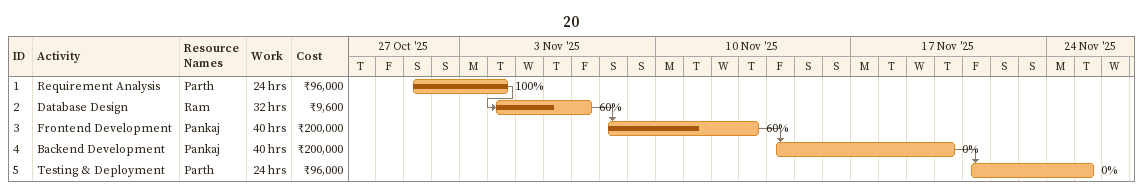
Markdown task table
20

| ID | Task | Start | Finish | Predecessors | Resources | % complete | Work (h) | Cost (₹) |
|---|---|---|---|---|---|---|---|---|
| 1 | Requirement Analysis | 2025-11-01 | 2025-11-04 |  | Parth | 100 | 24 | 96000 |
| 2 | Database Design | 2025-11-04 | 2025-11-07 | 1 | Ram | 60 | 32 | 9600 |
| 3 | Frontend Development | 2025-11-08 | 2025-11-13 | 2 | Pankaj | 60 | 40 | 200000 |
| 4 | Backend Development | 2025-11-14 | 2025-11-20 | 3 | Pankaj | 0 | 40 | 200000 |
| 5 | Testing & Deployment | 2025-11-21 | 2025-11-25 | 4 | Parth | 0 | 24 | 96000 |
